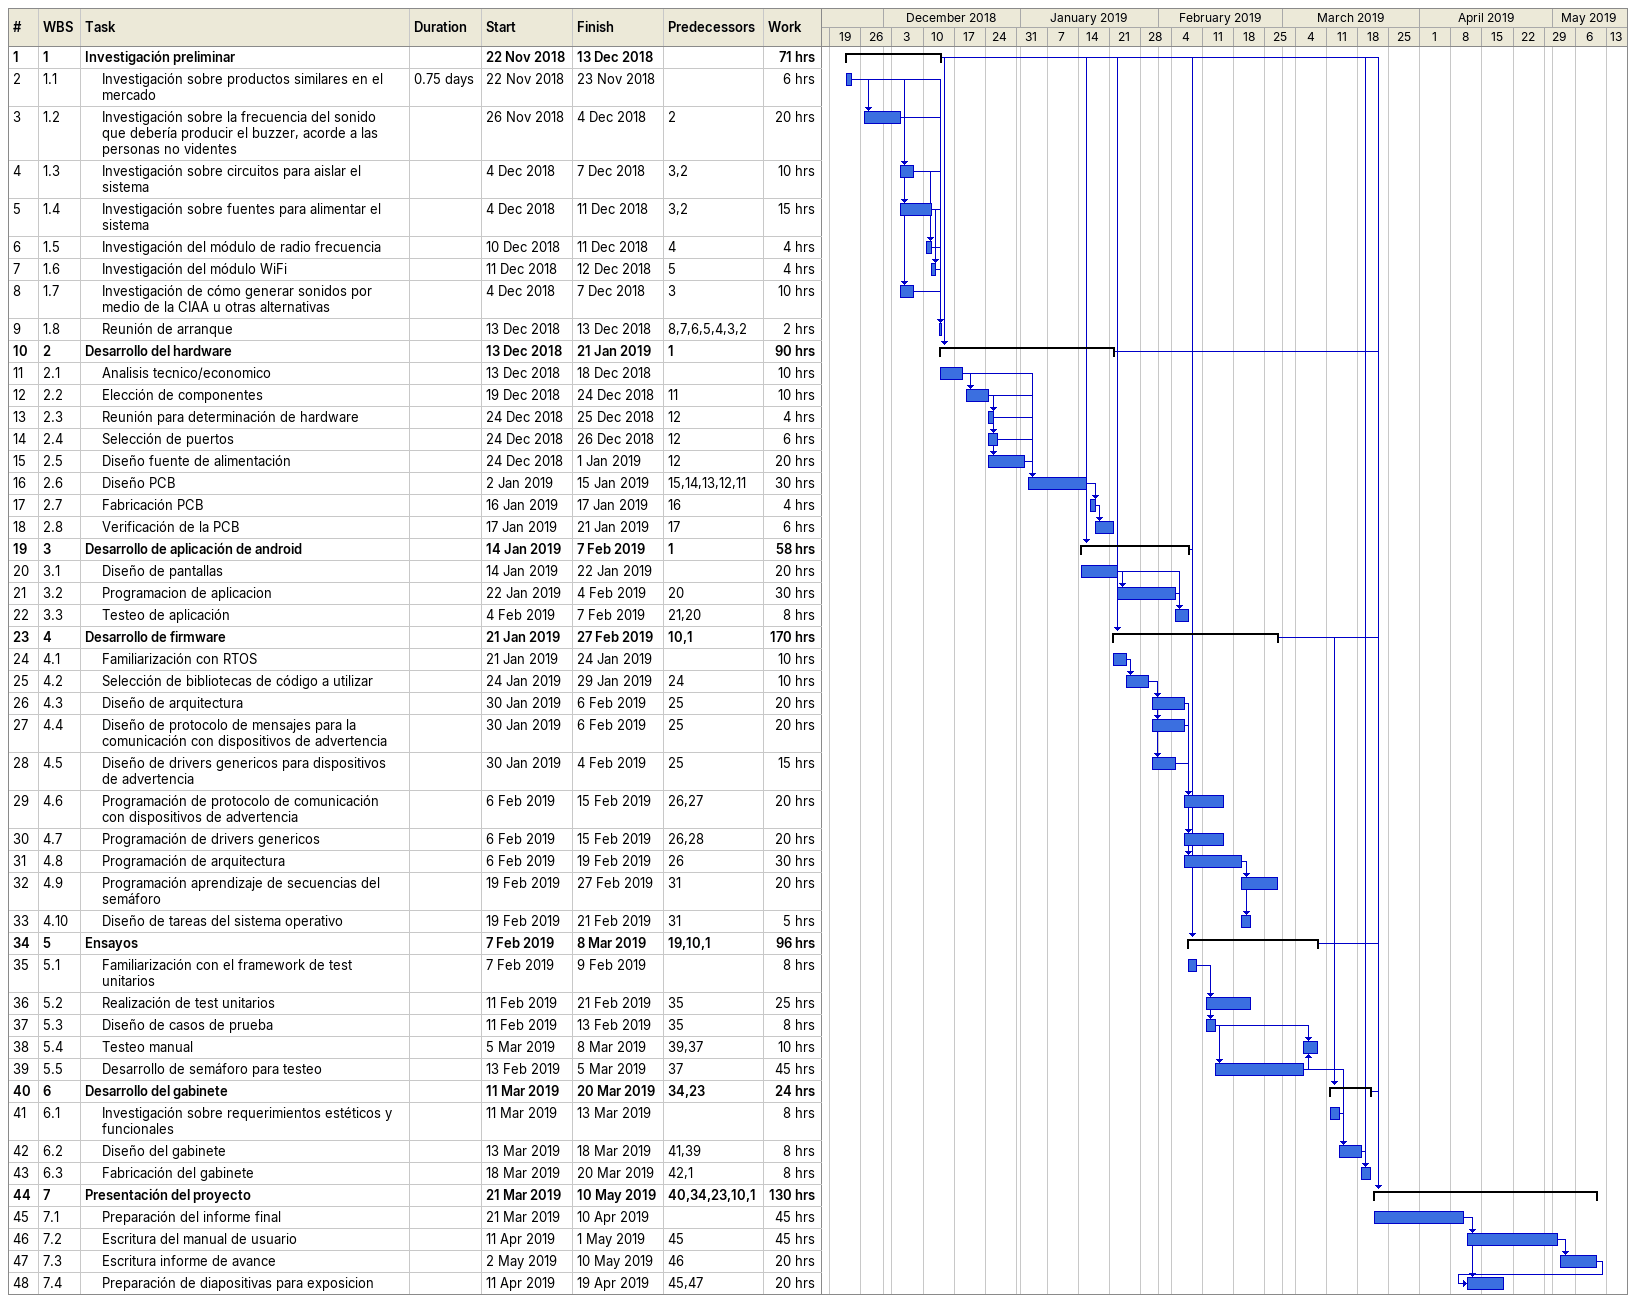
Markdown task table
| ID | WBS | Task | Duration | Start | Finish | Predecessors | Work (h) |
|---|---|---|---|---|---|---|---|
| 1 | 1 | **Investigación preliminar** |  | 2018-11-22 | 2018-12-13 |  | 71 |
| 2 | 1.1 | Investigación sobre productos similares en el mercado | 0.75d | 2018-11-22 | 2018-11-23 |  | 6 |
| 3 | 1.2 | Investigación sobre la frecuencia del sonido que debería producir el buzzer, acorde a las personas no videntes |  | 2018-11-26 | 2018-12-04 | 2 | 20 |
| 4 | 1.3 | Investigación sobre circuitos para aislar el sistema |  | 2018-12-04 | 2018-12-07 | 3, 2 | 10 |
| 5 | 1.4 | Investigación sobre fuentes para alimentar el sistema |  | 2018-12-04 | 2018-12-11 | 3, 2 | 15 |
| 6 | 1.5 | Investigación del módulo de radio frecuencia |  | 2018-12-10 | 2018-12-11 | 4 | 4 |
| 7 | 1.6 | Investigación del módulo WiFi |  | 2018-12-11 | 2018-12-12 | 5 | 4 |
| 8 | 1.7 | Investigación de cómo generar sonidos por medio de la CIAA u otras alternativas |  | 2018-12-04 | 2018-12-07 | 3 | 10 |
| 9 | 1.8 | Reunión de arranque |  | 2018-12-13 | 2018-12-13 | 8, 7, 6, 5, 4, 3, 2 | 2 |
| 10 | 2 | **Desarrollo del hardware** |  | 2018-12-13 | 2019-01-21 | 1 | 90 |
| 11 | 2.1 | Analisis tecnico/economico |  | 2018-12-13 | 2018-12-18 |  | 10 |
| 12 | 2.2 | Elección de componentes |  | 2018-12-19 | 2018-12-24 | 11 | 10 |
| 13 | 2.3 | Reunión para determinación de hardware |  | 2018-12-24 | 2018-12-25 | 12 | 4 |
| 14 | 2.4 | Selección de puertos |  | 2018-12-24 | 2018-12-26 | 12 | 6 |
| 15 | 2.5 | Diseño fuente de alimentación |  | 2018-12-24 | 2019-01-01 | 12 | 20 |
| 16 | 2.6 | Diseño PCB |  | 2019-01-02 | 2019-01-15 | 15, 14, 13, 12, 11 | 30 |
| 17 | 2.7 | Fabricación PCB |  | 2019-01-16 | 2019-01-17 | 16 | 4 |
| 18 | 2.8 | Verificación de la PCB |  | 2019-01-17 | 2019-01-21 | 17 | 6 |
| 19 | 3 | **Desarrollo de aplicación de android** |  | 2019-01-14 | 2019-02-07 | 1 | 58 |
| 20 | 3.1 | Diseño de pantallas |  | 2019-01-14 | 2019-01-22 |  | 20 |
| 21 | 3.2 | Programacion de aplicacion |  | 2019-01-22 | 2019-02-04 | 20 | 30 |
| 22 | 3.3 | Testeo de aplicación |  | 2019-02-04 | 2019-02-07 | 21, 20 | 8 |
| 23 | 4 | **Desarrollo de firmware** |  | 2019-01-21 | 2019-02-27 | 10, 1 | 170 |
| 24 | 4.1 | Familiarización con RTOS |  | 2019-01-21 | 2019-01-24 |  | 10 |
| 25 | 4.2 | Selección de bibliotecas de código a utilizar |  | 2019-01-24 | 2019-01-29 | 24 | 10 |
| 26 | 4.3 | Diseño de arquitectura |  | 2019-01-30 | 2019-02-06 | 25 | 20 |
| 27 | 4.4 | Diseño de protocolo de mensajes para la comunicación con dispositivos de advertencia |  | 2019-01-30 | 2019-02-06 | 25 | 20 |
| 28 | 4.5 | Diseño de drivers genericos para dispositivos de advertencia |  | 2019-01-30 | 2019-02-04 | 25 | 15 |
| 29 | 4.6 | Programación de protocolo de comunicación con dispositivos de advertencia |  | 2019-02-06 | 2019-02-15 | 26, 27 | 20 |
| 30 | 4.7 | Programación de drivers genericos |  | 2019-02-06 | 2019-02-15 | 26, 28 | 20 |
| 31 | 4.8 | Programación de arquitectura |  | 2019-02-06 | 2019-02-19 | 26 | 30 |
| 32 | 4.9 | Programación aprendizaje de secuencias del semáforo |  | 2019-02-19 | 2019-02-27 | 31 | 20 |
| 33 | 4.10 | Diseño de tareas del sistema operativo |  | 2019-02-19 | 2019-02-21 | 31 | 5 |
| 34 | 5 | **Ensayos** |  | 2019-02-07 | 2019-03-08 | 19, 10, 1 | 96 |
| 35 | 5.1 | Familiarización con el framework de test unitarios |  | 2019-02-07 | 2019-02-09 |  | 8 |
| 36 | 5.2 | Realización de test unitarios |  | 2019-02-11 | 2019-02-21 | 35 | 25 |
| 37 | 5.3 | Diseño de casos de prueba |  | 2019-02-11 | 2019-02-13 | 35 | 8 |
| 38 | 5.4 | Testeo manual |  | 2019-03-05 | 2019-03-08 | 39, 37 | 10 |
| 39 | 5.5 | Desarrollo de semáforo para testeo |  | 2019-02-13 | 2019-03-05 | 37 | 45 |
| 40 | 6 | **Desarrollo del gabinete** |  | 2019-03-11 | 2019-03-20 | 34, 23 | 24 |
| 41 | 6.1 | Investigación sobre requerimientos estéticos y funcionales |  | 2019-03-11 | 2019-03-13 |  | 8 |
| 42 | 6.2 | Diseño del gabinete |  | 2019-03-13 | 2019-03-18 | 41, 39 | 8 |
| 43 | 6.3 | Fabricación del gabinete |  | 2019-03-18 | 2019-03-20 | 42, 1 | 8 |
| 44 | 7 | **Presentación del proyecto** |  | 2019-03-21 | 2019-05-10 | 40, 34, 23, 10, 1 | 130 |
| 45 | 7.1 | Preparación del informe final |  | 2019-03-21 | 2019-04-10 |  | 45 |
| 46 | 7.2 | Escritura del manual de usuario |  | 2019-04-11 | 2019-05-01 | 45 | 45 |
| 47 | 7.3 | Escritura informe de avance |  | 2019-05-02 | 2019-05-10 | 46 | 20 |
| 48 | 7.4 | Preparación de diapositivas para exposicion |  | 2019-04-11 | 2019-04-19 | 45, 47 | 20 |
